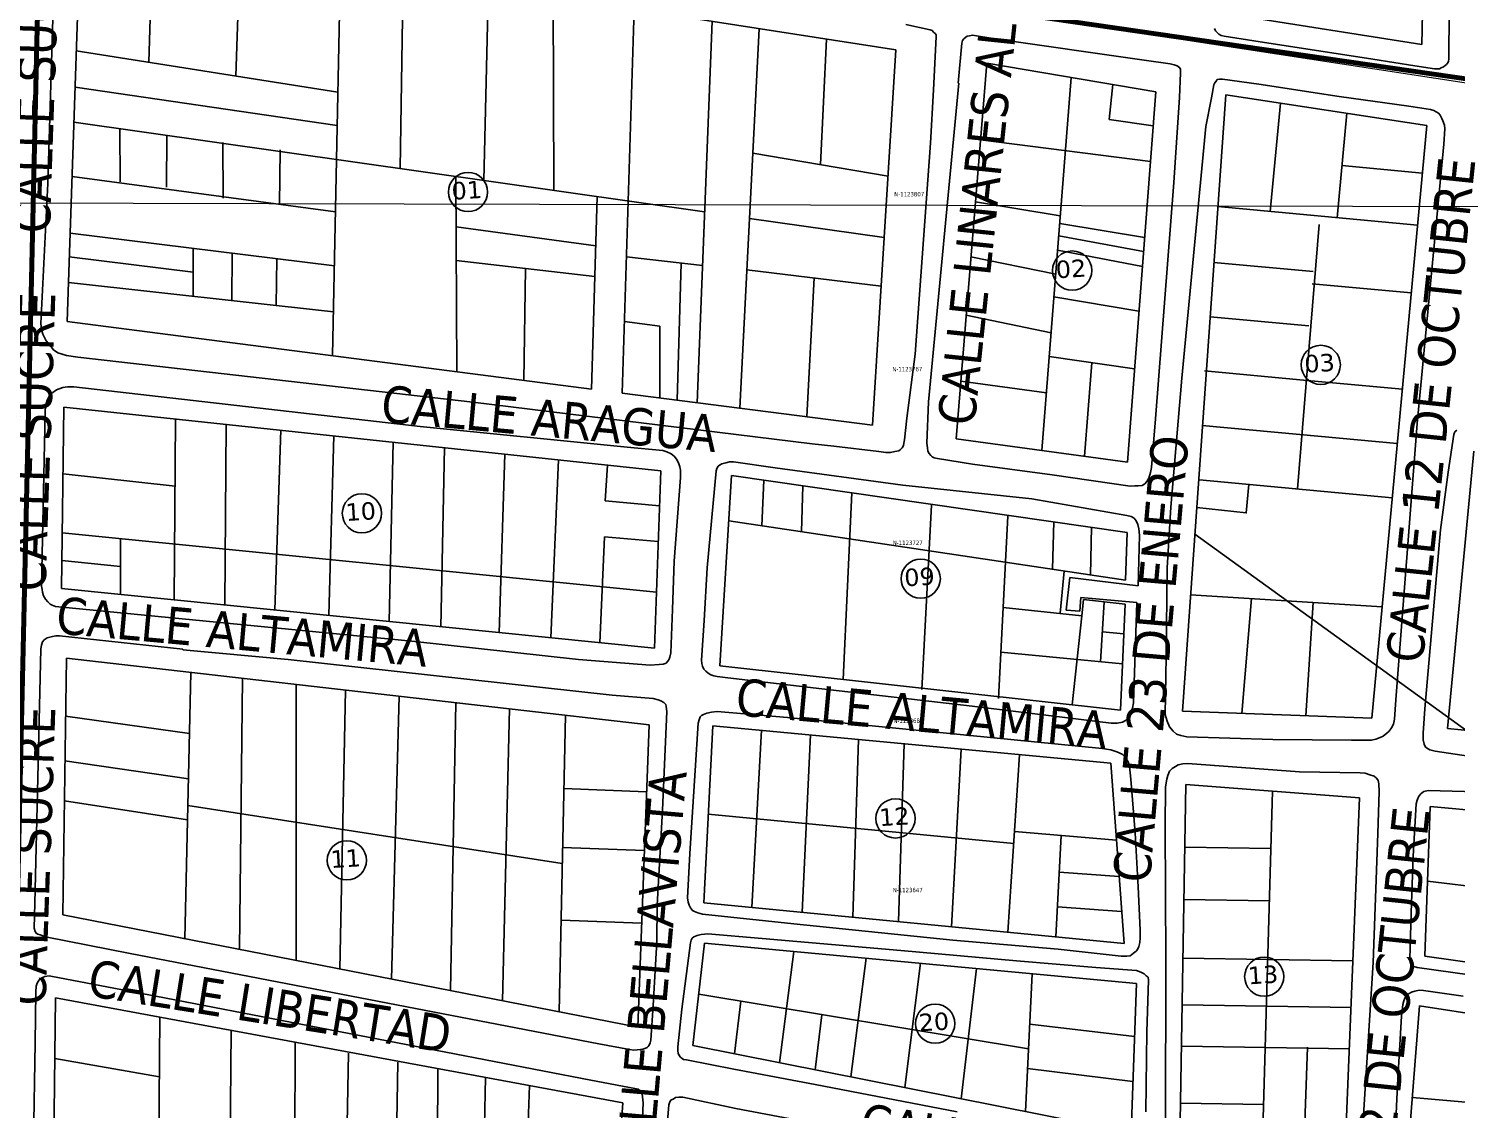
# Model space of a CAD drawing. Header units: metres. Extents: x 2 to 659295185, y -28 to 1124222152.
# Drawn here: x 657214.2 to 657541.6, y 1123597.7 to 1123845.6 of the extents above; entities that cross this region are included whole.
import ezdxf
from ezdxf.enums import TextEntityAlignment as Align

# ---------------------------------------------------------------- set-up
doc = ezdxf.new("R2010")
doc.units = ezdxf.units.M
doc.header["$MEASUREMENT"] = 0
for name, color, linetype in [('CALLES', 1, 'CONTINUOUS'), ('Cota', 3, 'CONTINUOUS'), ('CURVAS', 2, 'CONTINUOUS'), ('MANZANA', 30, 'CONTINUOUS'), ('Numero de manzana', 6, 'CONTINUOUS'), ('Parcelas', 140, 'CONTINUOUS')]:
    doc.layers.add(name, color=color, linetype=linetype)
doc.styles.add('ROMAN', font='verdana.ttf')
doc.styles.get("Standard").update_dxf_attribs({"font": 'tahoma.ttf'})

msp = doc.modelspace()

# ---------------------------------------------------------------- linework, layer by layer
at = {"layer": 'Cota', "lineweight": 0}
msp.add_line((656224.8058, 1123807.7511), (658183.7943, 1123803.3638), dxfattribs=at)
at = {"layer": 'CURVAS', "lineweight": 0}
for points in [[(657955, 1124260), (657969, 1123768), (657420, 1123852), (657455, 1124185), (657955, 1124260)], [(657455, 1124185), (656200, 1123990), (656283, 1123717), (657209, 1123527), (657217, 1123883), (657420, 1123852), (657455, 1124185)]]:
    msp.add_lwpolyline(points, dxfattribs=at)
at = {"layer": 'CURVAS', "lineweight": 211}
msp.add_lwpolyline([(657971, 1123772), (657979, 1123363), (657504, 1123468), (657209, 1123527), (657217, 1123883), (657420, 1123852), (657971, 1123772)], dxfattribs=at)
at = {"layer": 'MANZANA', "lineweight": -2}
for p, q in [((657218.6481, 1123810.0017), (657220.4622, 1123869.8495)), ((657539.964, 1123849.3637), (657539.9062, 1123838.6359)), ((657415.394, 1123846.4843), (657420.9847, 1123845.2945)), ((657420.9847, 1123845.2945), (657421.4217, 1123845.0746)), ((657421.4217, 1123845.0746), (657421.7515, 1123844.7447)), ((657422.304, 1123843.6449), (657421.7021, 1123831.4774)), ((657421.7515, 1123844.7447), (657422.0814, 1123844.4147)), ((657422.0814, 1123844.4147), (657422.304, 1123844.0848)), ((657422.304, 1123844.0848), (657422.304, 1123843.6449)), ((657429.0986, 1123843.5649), (657429.4284, 1123843.7848)), ((657429.4284, 1123843.7848), (657429.9726, 1123843.8948)), ((657429.9726, 1123843.8948), (657430.6323, 1123844.0048)), ((657430.6323, 1123844.0048), (657435.3489, 1123843.255)), ((657486.399, 1123845.0346), (657486.1763, 1123845.5845)), ((657486.8442, 1123844.5947), (657486.399, 1123845.0346)), ((657487.1741, 1123844.2648), (657486.8442, 1123844.5947)), ((657487.7183, 1123843.9348), (657487.1741, 1123844.2648)), ((657488.378, 1123843.8248), (657487.7183, 1123843.9348)), ((657495.1808, 1123842.7451), (657488.378, 1123843.8248)), ((657427.3917, 1123833.047), (657428.2328, 1123842.2252)), ((657428.2328, 1123842.2252), (657428.34, 1123842.7851)), ((657428.34, 1123842.7851), (657428.6616, 1123843.225)), ((657428.6616, 1123843.225), (657429.0986, 1123843.5649)), ((657435.3489, 1123843.255), (657469.998, 1123838.326)), ((657522.4828, 1123838.5559), (657495.1808, 1123842.7451)), ((657469.998, 1123838.326), (657476.0257, 1123837.4661)), ((657476.0257, 1123837.4661), (657476.8997, 1123837.2462)), ((657476.8997, 1123837.2462), (657477.5594, 1123837.0262)), ((657532.1304, 1123837.0462), (657522.4828, 1123838.5559)), ((657539.362, 1123837.3062), (657539.0322, 1123837.0762)), ((657539.5764, 1123837.6361), (657539.362, 1123837.3062)), ((657539.799, 1123837.966), (657539.5764, 1123837.6361)), ((657539.9062, 1123838.6359), (657539.799, 1123837.966)), ((657477.5594, 1123837.0262), (657477.8892, 1123836.8063)), ((657477.8892, 1123836.8063), (657478.2191, 1123836.5863)), ((657478.3345, 1123835.3766), (657478.1449, 1123829.7277)), ((657478.2191, 1123836.5863), (657478.3345, 1123836.1464)), ((657478.3345, 1123836.1464), (657478.3345, 1123835.3766)), ((657486.5639, 1123833.5269), (657486.7783, 1123833.8669)), ((657486.7783, 1123833.8669), (657487.3307, 1123833.9768)), ((657487.3307, 1123833.9768), (657487.9822, 1123833.9768)), ((657487.9822, 1123833.9768), (657496.3187, 1123832.7971)), ((657536.6244, 1123836.2964), (657532.1304, 1123837.0462)), ((657537.1769, 1123836.2964), (657536.6244, 1123836.2964)), ((657537.7211, 1123836.2964), (657537.1769, 1123836.2964)), ((657538.1581, 1123836.5263), (657537.7211, 1123836.2964)), ((657538.7023, 1123836.7463), (657538.1581, 1123836.5263)), ((657539.0322, 1123837.0762), (657538.7023, 1123836.7463)), ((657420.5971, 1123759.9119), (657427.5071, 1123833.047)), ((657421.7021, 1123831.4774), (657420.9929, 1123819.2998)), ((657427.5071, 1123833.047), (657427.3917, 1123833.047)), ((657485.4837, 1123829.6577), (657486.0196, 1123832.6371)), ((657486.0196, 1123832.6371), (657486.234, 1123833.087)), ((657486.234, 1123833.087), (657486.5639, 1123833.5269)), ((657496.3187, 1123832.7971), (657514.7399, 1123830.0077)), ((657478.1449, 1123829.7277), (657476.8008, 1123810.2617)), ((657484.1973, 1123823.1191), (657485.4837, 1123829.6577)), ((657514.7399, 1123830.0077), (657530.7451, 1123827.7481)), ((657530.7451, 1123827.7481), (657535.6844, 1123826.9983)), ((657535.6844, 1123826.9983), (657536.4512, 1123826.7783)), ((657536.4512, 1123826.7783), (657536.9955, 1123826.4484)), ((657536.9955, 1123826.4484), (657537.5479, 1123826.1284)), ((657537.5479, 1123826.1284), (657537.8778, 1123825.6785)), ((657537.8778, 1123825.6785), (657538.323, 1123824.9087)), ((657538.323, 1123824.9087), (657538.5374, 1123824.3588)), ((657538.5374, 1123824.3588), (657538.8755, 1123823.369)), ((657478.6479, 1123765.3608), (657484.1973, 1123823.1191)), ((657538.991, 1123822.5892), (657538.7848, 1123819.0499)), ((657538.8755, 1123823.369), (657538.991, 1123822.5892)), ((657420.9929, 1123819.2998), (657417.4802, 1123770.8497)), ((657538.7848, 1123819.0499), (657532.6004, 1123754.9829)), ((657217.032, 1123777.9183), (657218.6481, 1123810.0017)), ((657476.8008, 1123810.2617), (657472.6614, 1123756.0527)), ((657217.1474, 1123776.5985), (657217.032, 1123777.9183)), ((657217.4855, 1123775.4887), (657217.1474, 1123776.5985)), ((657218.2606, 1123773.9491), (657217.4855, 1123775.4887)), ((657219.1346, 1123772.8393), (657218.2606, 1123773.9491)), ((657219.9098, 1123771.8495), (657219.1346, 1123772.8393)), ((657220.8993, 1123771.1896), (657219.9098, 1123771.8495)), ((657221.8888, 1123770.8697), (657220.8993, 1123771.1896)), ((657222.8783, 1123770.5398), (657221.8888, 1123770.8697)), ((657225.5087, 1123770.2198), (657222.8783, 1123770.5398)), ((657316.0645, 1123759.8919), (657225.5087, 1123770.2198)), ((657417.4802, 1123770.8497), (657415.5672, 1123756.2327)), ((657476.1494, 1123735.8268), (657478.6479, 1123765.3608)), ((657218.9697, 1123761.3416), (657219.7366, 1123762.1215)), ((657219.7366, 1123762.1215), (657220.6107, 1123762.6714)), ((657220.6107, 1123762.6714), (657222.0289, 1123763.2312)), ((657222.0289, 1123763.2312), (657223.1256, 1123763.3512)), ((657223.1256, 1123763.3512), (657224.5522, 1123763.3512)), ((657224.5522, 1123763.3512), (657304.0339, 1123754.3031)), ((657218.005, 1123757.5724), (657218.1039, 1123759.0121)), ((657218.1039, 1123759.0121), (657218.4255, 1123760.3418)), ((657218.4255, 1123760.3418), (657218.9697, 1123761.3416)), ((657393.9053, 1123750.2839), (657316.0645, 1123759.8919)), ((657420.2013, 1123750.5038), (657420.5971, 1123759.9119)), ((657217.1886, 1123717.6505), (657218.005, 1123757.5724)), ((657415.5672, 1123756.2327), (657415.0477, 1123751.2537)), ((657472.6614, 1123756.0527), (657471.7214, 1123744.875)), ((657304.0339, 1123754.3031), (657351.4969, 1123749.544)), ((657532.6004, 1123754.9829), (657527.7354, 1123691.5958)), ((657539.7743, 1123743.8452), (657541.0524, 1123752.4834)), ((657541.0524, 1123752.4834), (657541.2668, 1123753.0333)), ((657541.2668, 1123753.0333), (657541.7038, 1123753.4732)), ((657351.4969, 1123749.544), (657359.6109, 1123748.8042)), ((657359.6109, 1123748.8042), (657360.6004, 1123748.4742)), ((657398.8363, 1123749.744), (657393.9053, 1123750.2839)), ((657409.1436, 1123748.5742), (657398.8363, 1123749.744)), ((657413.7448, 1123748.7042), (657412.8625, 1123748.5942)), ((657414.1819, 1123749.0441), (657413.7448, 1123748.7042)), ((657414.5034, 1123749.3741), (657414.1819, 1123749.0441)), ((657414.8333, 1123749.934), (657414.5034, 1123749.3741)), ((657414.9405, 1123750.4838), (657414.8333, 1123749.934)), ((657415.0477, 1123751.2537), (657414.9405, 1123750.4838)), ((657420.3168, 1123749.4041), (657420.2013, 1123750.5038)), ((657420.424, 1123748.6242), (657420.3168, 1123749.4041)), ((657360.6004, 1123748.4742), (657361.5899, 1123748.0343)), ((657361.5899, 1123748.0343), (657362.2495, 1123747.4844)), ((657362.2495, 1123747.4844), (657362.7937, 1123746.8246)), ((657362.7937, 1123746.8246), (657363.239, 1123745.9448)), ((657363.239, 1123745.9448), (657363.5689, 1123745.0549)), ((657372.3342, 1123745.2049), (657372.664, 1123745.4349)), ((657372.664, 1123745.4349), (657373.2083, 1123745.7648)), ((657373.2083, 1123745.7648), (657374.0906, 1123745.9848)), ((657374.0906, 1123745.9848), (657374.9646, 1123746.2147)), ((657374.9646, 1123746.2147), (657375.8387, 1123746.2147)), ((657375.8387, 1123746.2147), (657385.3791, 1123744.825)), ((657410.7846, 1123748.3643), (657409.1436, 1123748.5742)), ((657411.8813, 1123748.3643), (657410.7846, 1123748.3643)), ((657412.8625, 1123748.5942), (657411.8813, 1123748.3643)), ((657420.7538, 1123748.0743), (657420.424, 1123748.6242)), ((657421.0836, 1123747.6344), (657420.7538, 1123748.0743)), ((657421.4217, 1123747.3045), (657421.0836, 1123747.6344)), ((657421.8587, 1123747.0845), (657421.4217, 1123747.3045)), ((657422.6256, 1123746.9746), (657421.8587, 1123747.0845)), ((657430.6323, 1123745.6848), (657422.6256, 1123746.9746)), ((657448.9381, 1123743.2253), (657430.6323, 1123745.6848)), ((657363.6925, 1123742.6254), (657362.2413, 1123723.3794)), ((657363.5689, 1123745.0549), (657363.6843, 1123744.2851)), ((657363.6843, 1123744.2851), (657363.6925, 1123742.6254)), ((657369.811, 1123721.8597), (657371.9054, 1123744.0951)), ((657371.9054, 1123744.0951), (657372.0126, 1123744.655)), ((657372.0126, 1123744.655), (657372.3342, 1123745.2049)), ((657385.3791, 1123744.825), (657414.6519, 1123740.8558)), ((657466.8151, 1123740.6458), (657448.9381, 1123743.2253)), ((657471.0782, 1123742.4355), (657470.6411, 1123741.6656)), ((657471.507, 1123743.7652), (657471.0782, 1123742.4355)), ((657471.7214, 1123744.875), (657471.507, 1123743.7652)), ((657537.9685, 1123730.5679), (657539.7743, 1123743.8452)), ((657414.6519, 1123740.8558), (657444.2544, 1123737.6764)), ((657467.9035, 1123740.6558), (657466.8151, 1123740.6458)), ((657468.6704, 1123740.6558), (657467.9035, 1123740.6558)), ((657469.5527, 1123740.7758), (657468.6704, 1123740.6558)), ((657470.2041, 1123741.1057), (657469.5527, 1123740.7758)), ((657470.6411, 1123741.6656), (657470.2041, 1123741.1057)), ((657444.2544, 1123737.6764), (657466.0729, 1123733.8972)), ((657475.333, 1123721.8797), (657476.1494, 1123735.8268)), ((657466.0729, 1123733.8972), (657467.0624, 1123733.6773)), ((657467.0624, 1123733.6773), (657467.7221, 1123733.2473)), ((657467.7221, 1123733.2473), (657468.1591, 1123732.6875)), ((657468.1591, 1123732.6875), (657468.6044, 1123731.8076)), ((657468.6044, 1123731.8076), (657468.8271, 1123730.8178)), ((657468.9425, 1123729.3781), (657468.6287, 1123717.717)), ((657468.8271, 1123730.8178), (657468.9425, 1123729.3781)), ((657534.4228, 1123689.5162), (657537.9685, 1123730.5679)), ((657362.2413, 1123723.3794), (657361.8537, 1123712.3116)), ((657369.0936, 1123709.8021), (657369.811, 1123721.8597)), ((657475.0939, 1123701.5338), (657475.333, 1123721.8797)), ((657217.3041, 1123716.8707), (657217.1886, 1123717.6505)), ((657217.4195, 1123716.3208), (657217.3041, 1123716.8707)), ((657217.6422, 1123715.431), (657217.4195, 1123716.3208)), ((657218.0792, 1123714.6611), (657217.6422, 1123715.431)), ((657218.6317, 1123714.1112), (657218.0792, 1123714.6611)), ((657219.1841, 1123713.5614), (657218.6317, 1123714.1112)), ((657219.6212, 1123713.3414), (657219.1841, 1123713.5614)), ((657220.388, 1123713.0115), (657219.6212, 1123713.3414)), ((657221.1549, 1123712.9115), (657220.388, 1123713.0115)), ((657302.0549, 1123705.0831), (657221.1549, 1123712.9115)), ((657468.3392, 1123713.9539), (657467.5819, 1123690.886)), ((657361.8537, 1123712.3116), (657361.4579, 1123702.3536)), ((657368.4834, 1123700.734), (657369.0936, 1123709.8021)), ((657218.4502, 1123705.8129), (657219.6541, 1123706.1529)), ((657219.6541, 1123706.1529), (657220.421, 1123706.2728)), ((657220.421, 1123706.2728), (657221.2951, 1123706.2728)), ((657221.2951, 1123706.2728), (657249.5783, 1123703.1935)), ((657216.2898, 1123673.7295), (657217.032, 1123703.2634)), ((657217.032, 1123703.2634), (657217.1392, 1123704.1533)), ((657217.1392, 1123704.1533), (657217.3535, 1123704.9231)), ((657217.3535, 1123704.9231), (657217.7906, 1123705.373)), ((657217.7906, 1123705.373), (657218.4502, 1123705.8129)), ((657249.5783, 1123703.1935), (657249.5783, 1123703.0835)), ((657249.5783, 1123703.0835), (657273.6974, 1123700.8639)), ((657340.3156, 1123700.8239), (657302.0549, 1123705.0831)), ((657273.6974, 1123700.8639), (657348.0254, 1123692.6756)), ((657356.7578, 1123699.5742), (657340.3156, 1123700.8239)), ((657358.844, 1123699.6942), (657356.7578, 1123699.5742)), ((657359.718, 1123699.8042), (657358.844, 1123699.6942)), ((657360.3777, 1123700.0341), (657359.718, 1123699.8042)), ((657360.6993, 1123700.364), (657360.3777, 1123700.0341)), ((657361.0291, 1123700.804), (657360.6993, 1123700.364)), ((657361.2435, 1123701.3638), (657361.0291, 1123700.804)), ((657361.4579, 1123702.3536), (657361.2435, 1123701.3638)), ((657368.5906, 1123699.9541), (657368.4834, 1123700.734)), ((657368.706, 1123699.2943), (657368.5906, 1123699.9541)), ((657474.8218, 1123688.2565), (657475.0939, 1123701.5338)), ((657369.0359, 1123698.6344), (657368.706, 1123699.2943)), ((657369.4811, 1123698.1945), (657369.0359, 1123698.6344)), ((657370.0254, 1123697.7546), (657369.4811, 1123698.1945)), ((657370.685, 1123697.3147), (657370.0254, 1123697.7546)), ((657371.3447, 1123697.0947), (657370.685, 1123697.3147)), ((657372.1116, 1123696.9847), (657371.3447, 1123697.0947)), ((657374.5276, 1123696.6648), (657372.1116, 1123696.9847)), ((657396.1235, 1123694.1053), (657374.5276, 1123696.6648)), ((657430.5499, 1123690.1661), (657396.1235, 1123694.1053)), ((657348.0254, 1123692.6756), (657357.4504, 1123691.9458)), ((657357.4504, 1123691.9458), (657358.5471, 1123691.6158)), ((657358.5471, 1123691.6158), (657359.2068, 1123691.3959)), ((657359.2068, 1123691.3959), (657359.8665, 1123690.956)), ((657359.8665, 1123690.956), (657360.3035, 1123690.516)), ((657360.3035, 1123690.516), (657360.4189, 1123690.0761)), ((657360.4189, 1123690.0761), (657360.5344, 1123688.9664)), ((657462.453, 1123686.2169), (657430.5499, 1123690.1661)), ((657467.5819, 1123690.886), (657467.3675, 1123689.6662)), ((657527.7354, 1123691.5958), (657527.422, 1123687.1667)), ((657360.5344, 1123688.9664), (657360.0396, 1123676.7988)), ((657465.7349, 1123686.8968), (657465.0752, 1123686.4469)), ((657466.3863, 1123687.5566), (657465.7349, 1123686.8968)), ((657466.9305, 1123688.6664), (657466.3863, 1123687.5566)), ((657467.3675, 1123689.6662), (657466.9305, 1123688.6664)), ((657475.2671, 1123686.7168), (657474.8218, 1123688.2565)), ((657475.8195, 1123685.3871), (657475.2671, 1123686.7168)), ((657527.422, 1123687.1667), (657527.2076, 1123686.057)), ((657534.0105, 1123683.9874), (657534.4228, 1123689.5162)), ((657463.8713, 1123686.2169), (657462.453, 1123686.2169)), ((657465.0752, 1123686.4469), (657463.8713, 1123686.2169)), ((657476.7018, 1123684.3973), (657475.8195, 1123685.3871)), ((657477.477, 1123683.7374), (657476.7018, 1123684.3973)), ((657478.4582, 1123683.4075), (657477.477, 1123683.7374)), ((657479.7775, 1123683.0876), (657478.4582, 1123683.4075)), ((657524.8081, 1123683.2875), (657524.1567, 1123682.9476)), ((657525.6822, 1123683.9474), (657524.8081, 1123683.2875)), ((657526.2346, 1123684.3973), (657525.6822, 1123683.9474)), ((657526.7789, 1123685.1671), (657526.2346, 1123684.3973)), ((657527.2076, 1123686.057), (657526.7789, 1123685.1671)), ((657534.0187, 1123682.4377), (657534.0105, 1123683.9874)), ((657499.5016, 1123682.5077), (657479.7775, 1123683.0876)), ((657517.5847, 1123682.3677), (657499.5016, 1123682.5077)), ((657522.1859, 1123682.3877), (657517.5847, 1123682.3677)), ((657523.1672, 1123682.6077), (657522.1859, 1123682.3877)), ((657524.1567, 1123682.9476), (657523.1672, 1123682.6077)), ((657534.2413, 1123681.4479), (657534.0187, 1123682.4377)), ((657534.5712, 1123680.778), (657534.2413, 1123681.4479)), ((657535.1236, 1123680.3381), (657534.5712, 1123680.778)), ((657535.5607, 1123680.1282), (657535.1236, 1123680.3381)), ((657536.7728, 1123679.7982), (657535.5607, 1123680.1282)), ((657360.0396, 1123676.7988), (657359.5366, 1123666.291)), ((657477.1801, 1123676.3289), (657477.8315, 1123676.6589)), ((657477.8315, 1123676.6589), (657478.9282, 1123676.8888)), ((657478.9282, 1123676.8888), (657480.0249, 1123676.9988)), ((657480.0249, 1123676.9988), (657505.6695, 1123675.1292)), ((657552.2338, 1123677.5387), (657536.7728, 1123679.7982)), ((657215.6467, 1123644.9753), (657216.2898, 1123673.7295)), ((657474.896, 1123671.6699), (657475.2176, 1123673.4395)), ((657475.2176, 1123673.4395), (657475.432, 1123674.2194)), ((657475.432, 1123674.2194), (657475.869, 1123675.2092)), ((657475.869, 1123675.2092), (657476.4132, 1123675.879)), ((657476.4132, 1123675.879), (657477.1801, 1123676.3289)), ((657505.6695, 1123675.1292), (657519.5885, 1123674.8592)), ((657519.5885, 1123674.8592), (657520.6852, 1123674.7493)), ((657520.6852, 1123674.7493), (657521.7819, 1123674.4193)), ((657521.7819, 1123674.4193), (657522.7714, 1123674.0894)), ((657522.7714, 1123674.0894), (657523.3238, 1123673.6495)), ((657523.3238, 1123673.6495), (657523.6537, 1123673.0996)), ((657474.83, 1123662.6017), (657474.896, 1123671.6699)), ((657523.8846, 1123670.5601), (657523.596, 1123660.9321)), ((657523.6537, 1123673.0996), (657523.8763, 1123672.3297)), ((657523.8763, 1123672.3297), (657523.8846, 1123670.5601)), ((657532.9797, 1123669.4903), (657533.524, 1123670.1602)), ((657533.524, 1123670.1602), (657534.1836, 1123670.6101)), ((657534.1836, 1123670.6101), (657535.1649, 1123670.8301)), ((657535.1649, 1123670.8301), (657557.4122, 1123670.1602)), ((657531.7264, 1123655.7731), (657532.4437, 1123667.7207)), ((657532.4437, 1123667.7207), (657532.6581, 1123668.6105)), ((657532.6581, 1123668.6105), (657532.9797, 1123669.4903)), ((657359.5366, 1123666.291), (657358.3163, 1123644.4954)), ((657474.962, 1123632.0779), (657474.83, 1123662.6017)), ((657523.596, 1123660.9321), (657522.524, 1123631.3981)), ((657531.2399, 1123642.7258), (657531.7264, 1123655.7731)), ((657215.457, 1123639.2265), (657215.6467, 1123644.9753)), ((657358.3163, 1123644.4954), (657358.2503, 1123636.2071)), ((657530.9595, 1123632.0979), (657531.2399, 1123642.7258)), ((657215.6796, 1123638.4466), (657215.457, 1123639.2265)), ((657215.9023, 1123638.1167), (657215.6796, 1123638.4466)), ((657216.3393, 1123637.8968), (657215.9023, 1123638.1167)), ((657216.8835, 1123637.6768), (657216.3393, 1123637.8968)), ((657218.0957, 1123637.2469), (657216.8835, 1123637.6768)), ((657366.7847, 1123637.2369), (657367.5516, 1123637.5768)), ((657367.5516, 1123637.5768), (657368.4257, 1123637.7968)), ((657368.4257, 1123637.7968), (657369.9594, 1123637.9168)), ((657369.9594, 1123637.9168), (657382.4601, 1123636.867)), ((657237.5064, 1123633.4577), (657218.0957, 1123637.2469)), ((657358.2503, 1123636.2071), (657357.4339, 1123621.4901)), ((657364.0141, 1123620.6403), (657366.0261, 1123635.9072)), ((657366.0261, 1123635.9072), (657366.1333, 1123636.457)), ((657366.1333, 1123636.457), (657366.3477, 1123636.907)), ((657366.3477, 1123636.907), (657366.7847, 1123637.2369)), ((657382.4601, 1123636.867), (657414.2478, 1123634.1275)), ((657414.2478, 1123634.1275), (657440.7747, 1123631.708)), ((657344.9827, 1123612.7019), (657237.5064, 1123633.4577)), ((657440.7747, 1123631.708), (657458.9733, 1123630.2383)), ((657474.9125, 1123593.5858), (657474.962, 1123632.0779)), ((657522.524, 1123631.3981), (657519.6544, 1123586.2673)), ((657531.0667, 1123631.3281), (657530.9595, 1123632.0979)), ((657531.3965, 1123630.7782), (657531.0667, 1123631.3281)), ((657216.6032, 1123627.3889), (657217.2628, 1123627.8388)), ((657217.2628, 1123627.8388), (657217.9143, 1123628.1787)), ((657217.9143, 1123628.1787), (657218.9038, 1123628.2887)), ((657218.9038, 1123628.2887), (657219.6706, 1123628.1787)), ((657219.6706, 1123628.1787), (657243.3609, 1123623.6397)), ((657458.9733, 1123630.2383), (657468.2911, 1123629.4985)), ((657468.2911, 1123629.4985), (657469.2806, 1123629.1785)), ((657469.2806, 1123629.1785), (657470.0474, 1123628.7386)), ((657470.0474, 1123628.7386), (657470.4845, 1123628.2987)), ((657470.4845, 1123628.2987), (657470.9298, 1123627.9688)), ((657470.9298, 1123627.9688), (657471.0369, 1123627.2989)), ((657531.8418, 1123630.4483), (657531.3965, 1123630.7782)), ((657532.6087, 1123630.2283), (657531.8418, 1123630.4483)), ((657553.6603, 1123627.2289), (657532.6087, 1123630.2283)), ((657215.6796, 1123612.9018), (657215.8528, 1123624.6295)), ((657215.8528, 1123624.6295), (657215.9518, 1123625.9492)), ((657215.9518, 1123625.9492), (657216.1661, 1123626.6191)), ((657216.1661, 1123626.6191), (657216.6032, 1123627.3889)), ((657471.0369, 1123627.2989), (657470.6494, 1123615.4713)), ((657530.3328, 1123623.9196), (657530.7698, 1123624.2495)), ((657530.7698, 1123624.2495), (657531.3141, 1123624.5795)), ((657531.3141, 1123624.5795), (657532.0809, 1123624.8094)), ((657532.0809, 1123624.8094), (657533.0704, 1123625.0294)), ((657533.0704, 1123625.0294), (657534.0517, 1123624.9294)), ((657534.0517, 1123624.9294), (657543.1551, 1123623.6397)), ((657243.3609, 1123623.6397), (657343.1521, 1123604.3936)), ((657357.4339, 1123621.4901), (657356.9227, 1123613.5217)), ((657529.0382, 1123619.0406), (657529.3598, 1123621.7001)), ((657529.3598, 1123621.7001), (657529.5742, 1123622.5799)), ((657529.5742, 1123622.5799), (657529.8958, 1123623.3597)), ((657529.8958, 1123623.3597), (657530.3328, 1123623.9196)), ((657363.0659, 1123612.002), (657364.0141, 1123620.6403)), ((657528.1229, 1123603.3338), (657529.0382, 1123619.0406)), ((657470.6494, 1123615.4713), (657470.402, 1123597.1051)), ((657214.9952, 1123570.1006), (657215.6796, 1123612.9018)), ((657351.9999, 1123611.4021), (657344.9827, 1123612.7019)), ((657352.9894, 1123611.2922), (657351.9999, 1123611.4021)), ((657353.7563, 1123611.3022), (657352.9894, 1123611.2922)), ((657354.5232, 1123611.4121), (657353.7563, 1123611.3022)), ((657355.0674, 1123611.5221), (657354.5232, 1123611.4121)), ((657355.5044, 1123611.6421), (657355.0674, 1123611.5221)), ((657356.0569, 1123611.8621), (657355.5044, 1123611.6421)), ((657356.2713, 1123612.082), (657356.0569, 1123611.8621)), ((657356.4857, 1123612.4219), (657356.2713, 1123612.082)), ((657356.7083, 1123612.9718), (657356.4857, 1123612.4219)), ((657356.9227, 1123613.5217), (657356.7083, 1123612.9718)), ((657363.0659, 1123611.1222), (657363.0659, 1123612.002)), ((657363.1813, 1123610.5623), (657363.0659, 1123611.1222)), ((657363.4039, 1123610.0124), (657363.1813, 1123610.5623)), ((657363.7338, 1123609.6825), (657363.4039, 1123610.0124)), ((657364.0636, 1123609.3526), (657363.7338, 1123609.6825)), ((657364.3934, 1123609.1326), (657364.0636, 1123609.3526)), ((657365.0531, 1123609.0226), (657364.3934, 1123609.1326)), ((657375.9046, 1123606.8631), (657365.0531, 1123609.0226)), ((657394.5485, 1123603.4038), (657375.9046, 1123606.8631)), ((657343.1521, 1123604.3936), (657353.2451, 1123602.454)), ((657353.2451, 1123602.454), (657354.0119, 1123602.344)), ((657354.0119, 1123602.344), (657354.3418, 1123602.0141)), ((657354.3418, 1123602.0141), (657354.6716, 1123601.6841)), ((657354.6716, 1123601.6841), (657354.8942, 1123601.2442)), ((657427.1196, 1123597.1351), (657394.5485, 1123603.4038)), ((657527.8261, 1123596.6951), (657528.1229, 1123603.3338)), ((657528.1229, 1123603.3338), (657528.1229, 1123603.3338)), ((657355.1251, 1123599.1446), (657354.7211, 1123590.0665)), ((657354.8942, 1123601.2442), (657355.0097, 1123600.5744)), ((657355.0097, 1123600.5744), (657355.1251, 1123599.1446)), ((657360.3117, 1123589.8765), (657361.0456, 1123598.7247)), ((657361.0456, 1123598.7247), (657361.26, 1123599.3846)), ((657361.26, 1123599.3846), (657361.5816, 1123599.8345)), ((657361.5816, 1123599.8345), (657362.0186, 1123600.0545)), ((657362.0186, 1123600.0545), (657362.5711, 1123600.3844)), ((657362.5711, 1123600.3844), (657363.338, 1123600.5044)), ((657363.338, 1123600.5044), (657364.212, 1123600.5044)), ((657364.212, 1123600.5044), (657376.3829, 1123597.9049)), ((657376.3829, 1123597.9049), (657466.3121, 1123580.9383))]:
    msp.add_line(p, q, dxfattribs=at)
at = {"layer": 'MANZANA', "lineweight": -3}
for p, q in [((657452.9675, 1123719.6809), (657452.1338, 1123712.1851)), ((657452.9675, 1123719.6809), (657468.6287, 1123717.717)), ((657455.2422, 1123711.9515), (657455.5094, 1123715.0901)), ((657455.5094, 1123715.0901), (657468.3392, 1123713.9539)), ((657452.1338, 1123712.1851), (657455.2422, 1123711.9515))]:
    msp.add_line(p, q, dxfattribs=at)
at = {"layer": 'MANZANA', "lineweight": -2}
msp.add_lwpolyline([(657460.3916, 1123680.4581), (657462.3706, 1123680.1282), (657463.7971, 1123679.6982), (657465.001, 1123679.1484), (657465.7761, 1123678.3785), (657466.4358, 1123677.2687), (657466.6584, 1123676.2789), (657466.9965, 1123673.4095), (657467.9283, 1123661.132), (657468.6457, 1123648.7445), (657469.1239, 1123638.7966), (657469.1322, 1123637.0269), (657469.025, 1123635.9172), (657468.8106, 1123635.0373), (657468.489, 1123634.3675), (657468.1591, 1123633.9276), (657467.6149, 1123633.4777), (657466.8481, 1123632.9278), (657466.0812, 1123632.8078), (657464.7701, 1123632.8078), (657450.2986, 1123634.3975), (657426.1796, 1123636.507), (657389.6752, 1123640.2163), (657368.739, 1123642.4458), (657367.6423, 1123642.7758), (657366.8754, 1123643.0957), (657366.4302, 1123643.3157), (657365.9931, 1123643.8655), (657365.6633, 1123644.5354), (657365.4407, 1123645.1953), (657365.3252, 1123646.1851), (657365.8282, 1123656.363), (657367.0569, 1123675.3991), (657367.7742, 1123686.2369), (657367.9969, 1123687.0168), (657368.2113, 1123687.6766), (657368.5329, 1123688.0066), (657368.9699, 1123688.2365), (657369.7368, 1123688.5664), (657370.8334, 1123688.7964), (657372.1445, 1123688.9164), (657388.2652, 1123687.5466)], close=True, dxfattribs=at)
at = {"layer": 'Numero de manzana', "lineweight": -2}
for centre in [(657314.9736, 1123808.0709), (657453.523, 1123790.0459), (657510.528, 1123768.4162), (657290.6401, 1123734.3834), (657418.7852, 1123719.3888), (657413.0116, 1123664.4038), (657287.1753, 1123654.7938), (657497.5657, 1123628.1151), (657422.0905, 1123617.3426)]:
    msp.add_circle(centre, 4.5001, dxfattribs=at)
at = {"layer": 'Parcelas', "lineweight": -3}
for p, q in [((657533.7297, 1123841.9027), (657534.7009, 1123885.8496)), ((657226.127, 1123869.8113), (657223.0372, 1123778.3963)), ((657413.0853, 1123840.6482), (657226.127, 1123869.8113)), ((657242.7114, 1123867.2244), (657241.7731, 1123837.8251)), ((657262.7587, 1123864.0972), (657261.7266, 1123834.6616)), ((657285.7213, 1123860.5154), (657283.8992, 1123770.5432)), ((657299.4236, 1123813.437), (657300.117, 1123858.2698)), ((657318.6256, 1123810.7002), (657319.6062, 1123855.2297)), ((657334.6864, 1123808.4111), (657334.5213, 1123852.9032)), ((657350.3579, 1123761.9679), (657353.0554, 1123850.0121)), ((657370.9351, 1123847.2231), (657367.5077, 1123759.755)), ((657490.968, 1123848.5942), (657533.7297, 1123841.9027)), ((657381.7756, 1123845.5321), (657377.2898, 1123758.4928)), ((657285.1226, 1123830.9523), (657225.1351, 1123840.4629)), ((657397.1496, 1123843.1339), (657395.7989, 1123814.3551)), ((657407.7518, 1123754.5622), (657413.0853, 1123840.6482)), ((657433.925, 1123837.6361), (657426.9087, 1123751.4431)), ((657472.6667, 1123831.0813), (657433.925, 1123837.6361)), ((657453.2958, 1123834.3587), (657446.56, 1123748.7806)), ((657284.9688, 1123823.3585), (657224.852, 1123832.0881)), ((657462.8809, 1123832.737), (657462.0165, 1123824.6702)), ((657466.2113, 1123746.118), (657472.6667, 1123831.0813)), ((657488.7235, 1123830.3334), (657478.7849, 1123688.9942)), ((657534.8722, 1123823.3296), (657488.7235, 1123830.3334)), ((657501.2715, 1123828.429), (657498.9584, 1123803.599)), ((657224.5821, 1123824.1038), (657369.2214, 1123803.489)), ((657462.0165, 1123824.6702), (657472.073, 1123823.2673)), ((657516.5064, 1123826.1169), (657514.2758, 1123802.1721)), ((657235.0908, 1123822.6061), (657235.2166, 1123810.3797)), ((657245.924, 1123821.0621), (657245.8143, 1123809.1775)), ((657522.2087, 1123687.3936), (657534.8722, 1123823.3296)), ((657258.7367, 1123819.4083), (657258.8216, 1123806.6719)), ((657271.9062, 1123817.7205), (657271.7452, 1123805.1522)), ((657432.4913, 1123820.0238), (657471.4511, 1123815.083)), ((657380.3042, 1123816.9828), (657411.2935, 1123811.7275)), ((657284.5677, 1123803.5512), (657224.161, 1123811.6445)), ((657312.2015, 1123811.6158), (657312.3871, 1123766.8673)), ((657515.3911, 1123814.1445), (657533.8563, 1123812.4243)), ((657344.6069, 1123806.9972), (657343.2575, 1123762.884)), ((657431.3361, 1123805.8326), (657450.7988, 1123802.6345)), ((657486.9225, 1123804.7202), (657532.7409, 1123800.4519)), ((657379.5327, 1123802.0124), (657410.4186, 1123797.6052)), ((657284.3161, 1123791.1266), (657223.7205, 1123798.6114)), ((657312.2492, 1123800.1071), (657344.2619, 1123795.7185)), ((657450.433, 1123797.9867), (657469.8813, 1123794.4211)), ((657450.6575, 1123800.8386), (657470.1262, 1123797.6446)), ((657510.1618, 1123800.6078), (657505.2066, 1123739.976)), ((657251.9117, 1123795.1292), (657251.9224, 1123784.1746)), ((657450.1789, 1123794.7583), (657469.6202, 1123790.985)), ((657251.9171, 1123789.6519), (657223.5374, 1123793.1934)), ((657260.8655, 1123794.0232), (657260.781, 1123783.1961)), ((657271.1359, 1123792.7546), (657270.9716, 1123782.0705)), ((657312.2814, 1123792.3594), (657344.0464, 1123788.6739)), ((657351.3142, 1123793.1813), (657368.7409, 1123791.2257)), ((657363.878, 1123791.7714), (657362.9679, 1123760.3408)), ((657430.3072, 1123793.1926), (657449.7409, 1123789.1938)), ((657486.0226, 1123791.9229), (657508.7869, 1123789.8022)), ((657328.1639, 1123790.5167), (657327.7959, 1123764.8791)), ((657378.9265, 1123790.25), (657409.7278, 1123786.4558)), ((657394.3271, 1123788.3529), (657392.6786, 1123756.5071)), ((657284.1033, 1123780.6201), (657223.3392, 1123787.3316)), ((657508.5613, 1123787.0414), (657531.2944, 1123784.9237)), ((657449.3319, 1123783.9969), (657468.8429, 1123780.7544)), ((657223.0372, 1123778.3963), (657343.2575, 1123762.884)), ((657350.8611, 1123778.3931), (657358.9822, 1123777.3124)), ((657429.2163, 1123779.791), (657448.685, 1123775.778)), ((657485.1466, 1123779.4646), (657507.7699, 1123777.357)), ((657358.9822, 1123777.3124), (657358.9822, 1123760.855)), ((657448.2588, 1123770.3629), (657467.8345, 1123767.4823)), ((657458.0466, 1123768.9226), (657456.3777, 1123747.4504)), ((657483.8817, 1123767.0425), (657506.5584, 1123764.93)), ((657350.3579, 1123761.9679), (657407.7518, 1123754.5622)), ((657427.9894, 1123764.7191), (657447.6033, 1123762.0357)), ((657506.5584, 1123764.93), (657529.235, 1123762.8174)), ((657222.3162, 1123758.7381), (657221.7382, 1123717.162)), ((657359.1772, 1123744.1576), (657222.3162, 1123758.7381)), ((657247.5887, 1123714.5551), (657247.9115, 1123756.0113)), ((657259.1767, 1123713.3865), (657259.5346, 1123754.773)), ((657270.6328, 1123712.2312), (657272.053, 1123753.4394)), ((657283.0212, 1123711.0371), (657284.1968, 1123752.1457)), ((657483.3154, 1123754.5553), (657505.6961, 1123752.4704)), ((657505.7357, 1123752.4667), (657528.0769, 1123750.3854)), ((657296.8757, 1123709.5847), (657297.8167, 1123750.6947)), ((657308.7677, 1123708.2562), (657309.5763, 1123749.4418)), ((657426.9087, 1123751.4431), (657466.2113, 1123746.118)), ((657545.6529, 1123748.6664), (657539.5566, 1123685.0026)), ((657322.1118, 1123707.0068), (657323.4298, 1123747.966)), ((657333.9714, 1123705.8007), (657335.7404, 1123746.6545)), ((657346.9728, 1123745.4578), (657346.3864, 1123737.2272)), ((657247.7915, 1123740.5985), (657222.104, 1123743.474)), ((657357.7321, 1123703.4476), (657359.1772, 1123744.1576)), ((657375.423, 1123743.0606), (657372.751, 1123699.3711)), ((657466.1323, 1123729.996), (657375.423, 1123743.0606)), ((657382.8007, 1123741.998), (657382.3231, 1123731.5322)), ((657391.7327, 1123740.7116), (657391.4803, 1123730.1609)), ((657400.9821, 1123696.2618), (657402.9742, 1123739.0925)), ((657482.749, 1123742.0681), (657504.8339, 1123740.0108)), ((657504.7186, 1123740.0215), (657526.9187, 1123737.9534)), ((657346.3864, 1123737.2272), (657358.8911, 1123736.1001)), ((657419.0076, 1123693.9455), (657421.2551, 1123736.244)), ((657374.787, 1123732.6608), (657465.7165, 1123719.0434)), ((657436.593, 1123691.8865), (657438.7636, 1123733.7319)), ((657449.2854, 1123732.4224), (657448.9949, 1123721.5476)), ((657221.9148, 1123729.8675), (657358.1881, 1123716.2951)), ((657457.9867, 1123731.1692), (657457.7272, 1123720.2399)), ((657466.1323, 1123729.996), (657465.7165, 1123719.0434)), ((657481.6414, 1123729.6173), (657984.4644, 1123365.8021)), ((657235.2696, 1123715.7974), (657235.2625, 1123728.5381)), ((657345.1707, 1123704.7143), (657346.235, 1123728.9722)), ((657346.235, 1123728.9722), (657358.6011, 1123727.9284)), ((657235.266, 1123722.1677), (657221.8269, 1123723.5429)), ((657450.7963, 1123711.4685), (657451.6836, 1123721.1073)), ((657221.7382, 1123717.162), (657357.7321, 1123703.4476)), ((657455.7332, 1123710.8745), (657437.6783, 1123712.8092)), ((657456.0809, 1123714.6456), (657455.7332, 1123710.8745)), ((657465.6763, 1123713.5077), (657456.0809, 1123714.6456)), ((657460.8786, 1123714.0767), (657460.007, 1123700.3206)), ((657464.5855, 1123689.2565), (657465.6763, 1123713.5077)), ((657480.6604, 1123715.6663), (657524.5904, 1123712.9598)), ((657494.6126, 1123714.8067), (657492.4475, 1123688.4906)), ((657508.8119, 1123713.9319), (657507.0807, 1123687.9512)), ((657455.7332, 1123710.8745), (657453.4868, 1123690.4789)), ((657460.4428, 1123707.1986), (657465.3704, 1123706.7081)), ((657222.8973, 1123701.1431), (657222.0242, 1123642.2634)), ((657356.5046, 1123685.878), (657222.8973, 1123701.1431)), ((657437.1456, 1123702.5405), (657465.0611, 1123699.8298)), ((657251.4228, 1123697.884), (657250.0549, 1123636.7932)), ((657263.226, 1123696.5354), (657262.572, 1123634.3505)), ((657372.751, 1123699.3711), (657464.5855, 1123689.2565)), ((657275.5264, 1123695.13), (657275.5572, 1123631.8164)), ((657286.8838, 1123693.8324), (657285.5875, 1123629.859)), ((657299.1492, 1123692.431), (657297.394, 1123627.555)), ((657312.1679, 1123690.8676), (657310.9849, 1123624.987)), ((657222.7001, 1123687.8468), (657251.11, 1123683.9142)), ((657324.5196, 1123689.5324), (657322.8752, 1123622.5823)), ((657337.2947, 1123688.0728), (657335.8968, 1123620.0411)), ((657478.7849, 1123688.9942), (657522.2087, 1123687.3936)), ((657353.8847, 1123616.5308), (657356.5046, 1123685.878)), ((657371.114, 1123685.6757), (657369.0458, 1123645.0831)), ((657462.3654, 1123677.0467), (657371.114, 1123685.6757)), ((657382.2879, 1123684.6191), (657380.0839, 1123644.0111)), ((657393.4964, 1123683.5592), (657391.6165, 1123642.8911)), ((657539.5566, 1123685.0026), (657657.1967, 1123673.7377)), ((657404.4859, 1123682.52), (657403.2188, 1123641.7643)), ((657415.0117, 1123681.5246), (657413.6902, 1123640.7474)), ((657428.0516, 1123680.2915), (657425.8251, 1123639.5689)), ((657222.5481, 1123677.5932), (657250.8758, 1123673.4569)), ((657441.4418, 1123679.0253), (657438.7649, 1123638.3122)), ((657465.407, 1123635.7248), (657462.3654, 1123677.0467)), ((657336.9491, 1123671.2544), (657355.925, 1123670.5375)), ((657479.5624, 1123672.1993), (657478.2079, 1123589.6749)), ((657519.4188, 1123669.1073), (657479.5624, 1123672.1993)), ((657499.4906, 1123670.6533), (657497.0722, 1123586.4859)), ((657222.4122, 1123668.4328), (657250.666, 1123664.0844)), ((657250.7389, 1123667.3386), (657336.5958, 1123654.0569)), ((657515.9364, 1123583.297), (657519.4188, 1123669.1073)), ((657535.61, 1123667.165), (657534.4018, 1123632.8277)), ((657658.474, 1123655.898), (657535.61, 1123667.165)), ((657370.0799, 1123665.3794), (657440.1033, 1123658.6688)), ((657440.2811, 1123661.3727), (657463.6615, 1123659.4389)), ((657451.0134, 1123660.485), (657449.7546, 1123637.245)), ((657336.6712, 1123657.7268), (657355.4143, 1123657.0187)), ((657499.1125, 1123657.4944), (657479.3264, 1123657.8191)), ((657450.5584, 1123652.0846), (657464.2745, 1123651.1113)), ((657535.0059, 1123649.9964), (657657.3999, 1123635.6444)), ((657369.0458, 1123645.0831), (657465.407, 1123635.7248)), ((657450.1293, 1123644.1625), (657464.865, 1123643.088)), ((657498.7675, 1123645.4875), (657479.1293, 1123645.8098)), ((657222.0242, 1123642.2634), (657353.8847, 1123616.5308)), ((657336.3284, 1123641.0465), (657354.7845, 1123640.3492)), ((657369.2392, 1123635.8147), (657366.516, 1123612.3138)), ((657468.2471, 1123626.5668), (657369.2392, 1123635.8147)), ((657389.7203, 1123633.9017), (657386.401, 1123608.3756)), ((657406.2535, 1123632.3573), (657402.759, 1123605.1359)), ((657418.7431, 1123631.1907), (657415.1451, 1123602.6829)), ((657478.9089, 1123632.3864), (657517.9026, 1123631.7464)), ((657534.4018, 1123632.8277), (657656.3258, 1123615.3909)), ((657431.5479, 1123629.9947), (657428.057, 1123600.1257)), ((657444.3782, 1123628.7963), (657442.806, 1123597.2047)), ((657467.049, 1123592.4035), (657468.2471, 1123626.5668)), ((657220.3452, 1123623.296), (657219.7657, 1123565.6253)), ((657350.4883, 1123599.1862), (657220.3452, 1123623.296)), ((657367.8776, 1123624.0642), (657443.5198, 1123611.547)), ((657377.5405, 1123622.4652), (657376.0575, 1123610.4241)), ((657478.7334, 1123621.6917), (657517.4688, 1123621.0559)), ((657533.2063, 1123621.4013), (657529.8711, 1123579.3967)), ((657654.7795, 1123602.6686), (657533.2063, 1123621.4013)), ((657244.323, 1123618.854), (657243.8896, 1123562.4439)), ((657396.1061, 1123619.393), (657394.5729, 1123606.7572)), ((657260.6632, 1123615.7602), (657260.2266, 1123560.3497)), ((657443.8011, 1123617.1998), (657467.8205, 1123614.4018)), ((657275.3682, 1123612.9499), (657275.1091, 1123558.4626)), ((657366.516, 1123612.3138), (657467.049, 1123592.4035)), ((657478.5775, 1123612.1905), (657517.0833, 1123611.5585)), ((657507.4492, 1123611.9495), (657506.578, 1123584.879)), ((657244.2177, 1123605.1466), (657220.205, 1123609.3467)), ((657287.5947, 1123610.5402), (657287.0787, 1123583.6723)), ((657298.8487, 1123608.537), (657298.436, 1123581.911)), ((657308.0667, 1123607.045), (657307.851, 1123554.0091)), ((657318.973, 1123605.0246), (657318.0288, 1123552.6669)), ((657443.2973, 1123607.0766), (657467.4572, 1123604.0442)), ((657329.041, 1123603.1594), (657327.3543, 1123551.4372)), ((657347.013, 1123548.8447), (657350.4883, 1123599.1862)), ((657497.4261, 1123598.805), (657478.3629, 1123599.1179)), ((657531.5387, 1123600.399), (657654.2276, 1123589.5435))]:
    msp.add_line(p, q, dxfattribs=at)
msp.add_lwpolyline([(657482.0694, 1123735.7037), (657493.4293, 1123734.4567), (657494.0404, 1123741.0163)], dxfattribs=at)

# ---------------------------------------------------------------- texts
at = {"layer": 'CALLES', "color": 0}
for s, rotation, p in [('CALLE LINARES ALCANTARA', 84, (657434.221, 1123824.8021)), ('CALLE SUCRE', 88.084688, (657215.9561, 1123832.8884)), ('CALLE 12 DE OCTUBRE', 84, (657535.7221, 1123758.0792)), ('CALLE SUCRE', 88.084688, (657214.9681, 1123750.7963)), ('CALLE ARAGUA', 354.82534, (657333.611, 1123756.1128)), ('CALLE 23 DE ENERO', 85, (657471.5437, 1123701.0288)), ('CALLE ALTAMIRA', 354.82534, (657263.1886, 1123707.2516)), ('CALLE ALTAMIRA', 354.82534, (657419.0464, 1123688.5066)), ('CALLE SUCRE', 88.084688, (657214.9681, 1123655.7963)), ('CALLE BELLAVISTA', 85, (657356.7728, 1123628.1346)), ('CALLE 12 DE OCTUBRE', 84, (657525.2598, 1123609.0676)), ('CALLE LIBERTAD', 350.93466, (657269.5542, 1123621.3537)), ('CALLE LIBERTAD', 350.93466, (657446.5542, 1123588.3537))]:
    msp.add_text(s, height=8.5, rotation=rotation, dxfattribs=at).set_placement(p, align=Align.MIDDLE)
at = {"layer": 'Numero de manzana', "lineweight": -2, "style": 'ROMAN'}
for s, p in [('01', (657311.3259, 1123806.2943)), ('02', (657449.8754, 1123788.2693)), ('03', (657506.8804, 1123766.6396)), ('10', (657286.9925, 1123732.6068)), ('09', (657415.1375, 1123717.6121)), ('12', (657409.3639, 1123662.6271)), ('11', (657283.5277, 1123653.0172)), ('13', (657493.918, 1123626.3385)), ('20', (657418.4429, 1123615.566))]:
    msp.add_text(s, height=4, rotation=3.491535, dxfattribs=at).set_placement(p)
at = {"layer": 'Parcelas', "lineweight": 18, "char_height": 1, "width": 10.220269, "attachment_point": 1, "rotation": 0.179457}
for s, insert in [('N-1123807', (657412.7143, 1123808.0556)), ('N-1123767', (657412.2754, 1123767.9334)), ('N-1123727', (657412.3746, 1123728.1122)), ('N-1123687', (657412.5167, 1123687.2999)), ('N-1123647', (657412.3746, 1123648.4667))]:
    msp.add_mtext(s, dxfattribs=dict(at, insert=insert))

doc.saveas('drawing.dxf')
